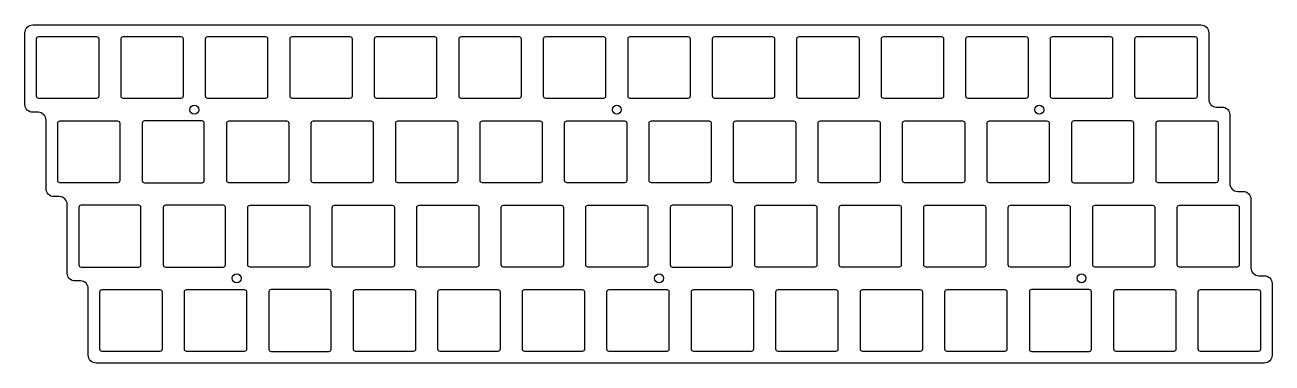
# Model space of a CAD drawing. Header units: millimetres. Extents: x -281 to 0, y 0 to 76.
import ezdxf

# ---------------------------------------------------------------- set-up
doc = ezdxf.new("R2010")
doc.units = ezdxf.units.MM
doc.layers.get('0').update_dxf_attribs({"linetype": 'CONTINUOUS'})

msp = doc.modelspace()

# ---------------------------------------------------------------- linework, layer by layer
for points in [[(-274.547, 37.5, -0.41421356), (-276.325, 39.278), (-276.325, 54.772, 0.41421356), (-278.103, 56.55), (-279.3095, 56.55, -0.41421356), (-281.0875, 58.328), (-281.0875, 74.522, -0.41421356), (-279.3095, 76.3), (-15.9655, 76.3, -0.41421356), (-14.1875, 74.522), (-14.1875, 59.528, 0.41421356), (-12.4095, 57.75), (-11.203, 57.75, -0.41421356), (-9.425, 55.972), (-9.425, 40.478, 0.41421356), (-7.647, 38.7), (-6.4405, 38.7, -0.41421356), (-4.6625, 36.922), (-4.6625, 21.428, 0.41421356), (-2.8845, 19.65), (-1.678, 19.65, -0.41421356), (0.1, 17.872), (0.1, 1.678, -0.41421356), (-1.678, -0.1), (-265.022, -0.1, -0.41421356), (-266.8, 1.678), (-266.8, 16.672, 0.41421356), (-268.578, 18.45), (-269.7845, 18.45, -0.41421356), (-271.5625, 20.228), (-271.5625, 35.722, 0.41421356), (-273.3405, 37.5)], [(-264.4625, 60.175, -0.41421356), (-264.9625, 59.675), (-277.9625, 59.675, -0.41421356), (-278.4625, 60.175), (-278.4625, 73.175, -0.41421356), (-277.9625, 73.675), (-264.9625, 73.675, -0.41421356), (-264.4625, 73.175)], [(-245.4125, 60.175, -0.41421356), (-245.9125, 59.675), (-258.9125, 59.675, -0.41421356), (-259.4125, 60.175), (-259.4125, 73.175, -0.41421356), (-258.9125, 73.675), (-245.9125, 73.675, -0.41421356), (-245.4125, 73.175)], [(-226.3625, 60.175, -0.41421356), (-226.8625, 59.675), (-239.8625, 59.675, -0.41421356), (-240.3625, 60.175), (-240.3625, 73.175, -0.41421356), (-239.8625, 73.675), (-226.8625, 73.675, -0.41421356), (-226.3625, 73.175)], [(-207.3125, 60.175, -0.41421356), (-207.8125, 59.675), (-220.8125, 59.675, -0.41421356), (-221.3125, 60.175), (-221.3125, 73.175, -0.41421356), (-220.8125, 73.675), (-207.8125, 73.675, -0.41421356), (-207.3125, 73.175)], [(-188.2625, 60.175, -0.41421356), (-188.7625, 59.675), (-201.7625, 59.675, -0.41421356), (-202.2625, 60.175), (-202.2625, 73.175, -0.41421356), (-201.7625, 73.675), (-188.7625, 73.675, -0.41421356), (-188.2625, 73.175)], [(-169.2125, 60.175, -0.41421356), (-169.7125, 59.675), (-182.7125, 59.675, -0.41421356), (-183.2125, 60.175), (-183.2125, 73.175, -0.41421356), (-182.7125, 73.675), (-169.7125, 73.675, -0.41421356), (-169.2125, 73.175)], [(-150.1625, 60.175, -0.41421356), (-150.6625, 59.675), (-163.6625, 59.675, -0.41421356), (-164.1625, 60.175), (-164.1625, 73.175, -0.41421356), (-163.6625, 73.675), (-150.6625, 73.675, -0.41421356), (-150.1625, 73.175)], [(-131.1125, 60.175, -0.41421356), (-131.6125, 59.675), (-144.6125, 59.675, -0.41421356), (-145.1125, 60.175), (-145.1125, 73.175, -0.41421356), (-144.6125, 73.675), (-131.6125, 73.675, -0.41421356), (-131.1125, 73.175)], [(-112.0625, 60.175, -0.41421356), (-112.5625, 59.675), (-125.5625, 59.675, -0.41421356), (-126.0625, 60.175), (-126.0625, 73.175, -0.41421356), (-125.5625, 73.675), (-112.5625, 73.675, -0.41421356), (-112.0625, 73.175)], [(-93.0125, 60.175, -0.41421356), (-93.5125, 59.675), (-106.5125, 59.675, -0.41421356), (-107.0125, 60.175), (-107.0125, 73.175, -0.41421356), (-106.5125, 73.675), (-93.5125, 73.675, -0.41421356), (-93.0125, 73.175)], [(-73.9625, 60.175, -0.41421356), (-74.4625, 59.675), (-87.4625, 59.675, -0.41421356), (-87.9625, 60.175), (-87.9625, 73.175, -0.41421356), (-87.4625, 73.675), (-74.4625, 73.675, -0.41421356), (-73.9625, 73.175)], [(-54.9125, 60.175, -0.41421356), (-55.4125, 59.675), (-68.4125, 59.675, -0.41421356), (-68.9125, 60.175), (-68.9125, 73.175, -0.41421356), (-68.4125, 73.675), (-55.4125, 73.675, -0.41421356), (-54.9125, 73.175)], [(-35.8625, 60.175, -0.41421356), (-36.3625, 59.675), (-49.3625, 59.675, -0.41421356), (-49.8625, 60.175), (-49.8625, 73.175, -0.41421356), (-49.3625, 73.675), (-36.3625, 73.675, -0.41421356), (-35.8625, 73.175)], [(-16.8125, 60.175, -0.41421356), (-17.3125, 59.675), (-30.3125, 59.675, -0.41421356), (-30.8125, 60.175), (-30.8125, 73.175, -0.41421356), (-30.3125, 73.675), (-17.3125, 73.675, -0.41421356), (-16.8125, 73.175)], [(-259.7, 41.125, -0.41421356), (-260.2, 40.625), (-273.2, 40.625, -0.41421356), (-273.7, 41.125), (-273.7, 54.125, -0.41421356), (-273.2, 54.625), (-260.2, 54.625, -0.41421356), (-259.7, 54.125)], [(-240.65, 41.125), (-240.65, 54.125, 0.41421356), (-241.15, 54.625), (-254.15, 54.625, 0.41421356), (-254.65, 54.125), (-254.65, 41.125, 0.41421356), (-254.15, 40.625), (-241.15, 40.625, 0.41421356)], [(-221.6, 41.125, -0.41421356), (-222.1, 40.625), (-235.1, 40.625, -0.41421356), (-235.6, 41.125), (-235.6, 54.125, -0.41421356), (-235.1, 54.625), (-222.1, 54.625, -0.41421356), (-221.6, 54.125)], [(-202.55, 41.125, -0.41421356), (-203.05, 40.625), (-216.05, 40.625, -0.41421356), (-216.55, 41.125), (-216.55, 54.125, -0.41421356), (-216.05, 54.625), (-203.05, 54.625, -0.41421356), (-202.55, 54.125)], [(-183.5, 41.125, -0.41421356), (-184, 40.625), (-197, 40.625, -0.41421356), (-197.5, 41.125), (-197.5, 54.125, -0.41421356), (-197, 54.625), (-184, 54.625, -0.41421356), (-183.5, 54.125)], [(-164.45, 41.125, -0.41421356), (-164.95, 40.625), (-177.95, 40.625, -0.41421356), (-178.45, 41.125), (-178.45, 54.125, -0.41421356), (-177.95, 54.625), (-164.95, 54.625, -0.41421356), (-164.45, 54.125)], [(-145.4, 41.125, -0.41421356), (-145.9, 40.625), (-158.9, 40.625, -0.41421356), (-159.4, 41.125), (-159.4, 54.125, -0.41421356), (-158.9, 54.625), (-145.9, 54.625, -0.41421356), (-145.4, 54.125)], [(-126.35, 41.125, -0.41421356), (-126.85, 40.625), (-139.85, 40.625, -0.41421356), (-140.35, 41.125), (-140.35, 54.125, -0.41421356), (-139.85, 54.625), (-126.85, 54.625, -0.41421356), (-126.35, 54.125)], [(-107.3, 41.125, -0.41421356), (-107.8, 40.625), (-120.8, 40.625, -0.41421356), (-121.3, 41.125), (-121.3, 54.125, -0.41421356), (-120.8, 54.625), (-107.8, 54.625, -0.41421356), (-107.3, 54.125)], [(-88.25, 41.125, -0.41421356), (-88.75, 40.625), (-101.75, 40.625, -0.41421356), (-102.25, 41.125), (-102.25, 54.125, -0.41421356), (-101.75, 54.625), (-88.75, 54.625, -0.41421356), (-88.25, 54.125)], [(-69.2, 41.125, -0.41421356), (-69.7, 40.625), (-82.7, 40.625, -0.41421356), (-83.2, 41.125), (-83.2, 54.125, -0.41421356), (-82.7, 54.625), (-69.7, 54.625, -0.41421356), (-69.2, 54.125)], [(-50.15, 41.125, -0.41421356), (-50.65, 40.625), (-63.65, 40.625, -0.41421356), (-64.15, 41.125), (-64.15, 54.125, -0.41421356), (-63.65, 54.625), (-50.65, 54.625, -0.41421356), (-50.15, 54.125)], [(-31.1, 41.125), (-31.1, 54.125, 0.41421356), (-31.6, 54.625), (-44.6, 54.625, 0.41421356), (-45.1, 54.125), (-45.1, 41.125, 0.41421356), (-44.6, 40.625), (-31.6, 40.625, 0.41421356)], [(-12.05, 41.125, -0.41421356), (-12.55, 40.625), (-25.55, 40.625, -0.41421356), (-26.05, 41.125), (-26.05, 54.125, -0.41421356), (-25.55, 54.625), (-12.55, 54.625, -0.41421356), (-12.05, 54.125)], [(-254.9375, 22.075), (-254.9375, 35.075, 0.41421356), (-255.4375, 35.575), (-268.4375, 35.575, 0.41421356), (-268.9375, 35.075), (-268.9375, 22.075, 0.41421356), (-268.4375, 21.575), (-255.4375, 21.575, 0.41421356)], [(-235.8875, 22.075), (-235.8875, 35.075, 0.41421356), (-236.3875, 35.575), (-249.3875, 35.575, 0.41421356), (-249.8875, 35.075), (-249.8875, 22.075, 0.41421356), (-249.3875, 21.575), (-236.3875, 21.575, 0.41421356)], [(-216.8375, 22.075, -0.41421356), (-217.3375, 21.575), (-230.3375, 21.575, -0.41421356), (-230.8375, 22.075), (-230.8375, 35.075, -0.41421356), (-230.3375, 35.575), (-217.3375, 35.575, -0.41421356), (-216.8375, 35.075)], [(-211.2875, 21.575, -0.41421356), (-211.7875, 22.075), (-211.7875, 35.075, -0.41421356), (-211.2875, 35.575), (-198.2875, 35.575, -0.41421356), (-197.7875, 35.075), (-197.7875, 22.075, -0.41421356), (-198.2875, 21.575)], [(-178.7375, 22.075, -0.41421356), (-179.2375, 21.575), (-192.2375, 21.575, -0.41421356), (-192.7375, 22.075), (-192.7375, 35.075, -0.41421356), (-192.2375, 35.575), (-179.2375, 35.575, -0.41421356), (-178.7375, 35.075)], [(-159.6875, 22.075, -0.41421356), (-160.1875, 21.575), (-173.1875, 21.575, -0.41421356), (-173.6875, 22.075), (-173.6875, 35.075, -0.41421356), (-173.1875, 35.575), (-160.1875, 35.575, -0.41421356), (-159.6875, 35.075)], [(-140.6375, 22.075, -0.41421356), (-141.1375, 21.575), (-154.1375, 21.575, -0.41421356), (-154.6375, 22.075), (-154.6375, 35.075, -0.41421356), (-154.1375, 35.575), (-141.1375, 35.575, -0.41421356), (-140.6375, 35.075)], [(-121.5875, 22.075), (-121.5875, 35.075, 0.41421356), (-122.0875, 35.575), (-135.0875, 35.575, 0.41421356), (-135.5875, 35.075), (-135.5875, 22.075, 0.41421356), (-135.0875, 21.575), (-122.0875, 21.575, 0.41421356)], [(-116.0375, 21.575, -0.41421356), (-116.5375, 22.075), (-116.5375, 35.075, -0.41421356), (-116.0375, 35.575), (-103.0375, 35.575, -0.41421356), (-102.5375, 35.075), (-102.5375, 22.075, -0.41421356), (-103.0375, 21.575)], [(-83.4875, 22.075, -0.41421356), (-83.9875, 21.575), (-96.9875, 21.575, -0.41421356), (-97.4875, 22.075), (-97.4875, 35.075, -0.41421356), (-96.9875, 35.575), (-83.9875, 35.575, -0.41421356), (-83.4875, 35.075)], [(-64.4375, 22.075, -0.41421356), (-64.9375, 21.575), (-77.9375, 21.575, -0.41421356), (-78.4375, 22.075), (-78.4375, 35.075, -0.41421356), (-77.9375, 35.575), (-64.9375, 35.575, -0.41421356), (-64.4375, 35.075)], [(-58.8875, 21.575, -0.41421356), (-59.3875, 22.075), (-59.3875, 35.075, -0.41421356), (-58.8875, 35.575), (-45.8875, 35.575, -0.41421356), (-45.3875, 35.075), (-45.3875, 22.075, -0.41421356), (-45.8875, 21.575)], [(-26.3375, 22.075, -0.41421356), (-26.8375, 21.575), (-39.8375, 21.575, -0.41421356), (-40.3375, 22.075), (-40.3375, 35.075, -0.41421356), (-39.8375, 35.575), (-26.8375, 35.575, -0.41421356), (-26.3375, 35.075)], [(-7.2875, 22.075, -0.41421356), (-7.7875, 21.575), (-20.7875, 21.575, -0.41421356), (-21.2875, 22.075), (-21.2875, 35.075, -0.41421356), (-20.7875, 35.575), (-7.7875, 35.575, -0.41421356), (-7.2875, 35.075)], [(-250.175, 3.025, -0.41421356), (-250.675, 2.525), (-263.675, 2.525, -0.41421356), (-264.175, 3.025), (-264.175, 16.025, -0.41421356), (-263.675, 16.525), (-250.675, 16.525, -0.41421356), (-250.175, 16.025)], [(-244.625, 2.525, -0.41421356), (-245.125, 3.025), (-245.125, 16.025, -0.41421356), (-244.625, 16.525), (-231.625, 16.525, -0.41421356), (-231.125, 16.025), (-231.125, 3.025, -0.41421356), (-231.625, 2.525)], [(-212.075, 3.025), (-212.075, 16.025, 0.41421356), (-212.575, 16.525), (-225.575, 16.525, 0.41421356), (-226.075, 16.025), (-226.075, 3.025, 0.41421356), (-225.575, 2.525), (-212.575, 2.525, 0.41421356)], [(-193.025, 3.025, -0.41421356), (-193.525, 2.525), (-206.525, 2.525, -0.41421356), (-207.025, 3.025), (-207.025, 16.025, -0.41421356), (-206.525, 16.525), (-193.525, 16.525, -0.41421356), (-193.025, 16.025)], [(-173.975, 3.025, -0.41421356), (-174.475, 2.525), (-187.475, 2.525, -0.41421356), (-187.975, 3.025), (-187.975, 16.025, -0.41421356), (-187.475, 16.525), (-174.475, 16.525, -0.41421356), (-173.975, 16.025)], [(-154.925, 3.025, -0.41421356), (-155.425, 2.525), (-168.425, 2.525, -0.41421356), (-168.925, 3.025), (-168.925, 16.025, -0.41421356), (-168.425, 16.525), (-155.425, 16.525, -0.41421356), (-154.925, 16.025)], [(-135.875, 3.025, -0.41421356), (-136.375, 2.525), (-149.375, 2.525, -0.41421356), (-149.875, 3.025), (-149.875, 16.025, -0.41421356), (-149.375, 16.525), (-136.375, 16.525, -0.41421356), (-135.875, 16.025)], [(-116.825, 3.025, -0.41421356), (-117.325, 2.525), (-130.325, 2.525, -0.41421356), (-130.825, 3.025), (-130.825, 16.025, -0.41421356), (-130.325, 16.525), (-117.325, 16.525, -0.41421356), (-116.825, 16.025)], [(-97.775, 3.025, -0.41421356), (-98.275, 2.525), (-111.275, 2.525, -0.41421356), (-111.775, 3.025), (-111.775, 16.025, -0.41421356), (-111.275, 16.525), (-98.275, 16.525, -0.41421356), (-97.775, 16.025)], [(-78.725, 3.025, -0.41421356), (-79.225, 2.525), (-92.225, 2.525, -0.41421356), (-92.725, 3.025), (-92.725, 16.025, -0.41421356), (-92.225, 16.525), (-79.225, 16.525, -0.41421356), (-78.725, 16.025)], [(-59.675, 3.025, -0.41421356), (-60.175, 2.525), (-73.175, 2.525, -0.41421356), (-73.675, 3.025), (-73.675, 16.025, -0.41421356), (-73.175, 16.525), (-60.175, 16.525, -0.41421356), (-59.675, 16.025)], [(-40.625, 3.025), (-40.625, 16.025, 0.41421356), (-41.125, 16.525), (-54.125, 16.525, 0.41421356), (-54.625, 16.025), (-54.625, 3.025, 0.41421356), (-54.125, 2.525), (-41.125, 2.525, 0.41421356)], [(-35.075, 2.525, -0.41421356), (-35.575, 3.025), (-35.575, 16.025, -0.41421356), (-35.075, 16.525), (-22.075, 16.525, -0.41421356), (-21.575, 16.025), (-21.575, 3.025, -0.41421356), (-22.075, 2.525)], [(-2.525, 3.025, -0.41421356), (-3.025, 2.525), (-16.025, 2.525, -0.41421356), (-16.525, 3.025), (-16.525, 16.025, -0.41421356), (-16.025, 16.525), (-3.025, 16.525, -0.41421356), (-2.525, 16.025)]]:
    msp.add_lwpolyline(points, format="xyb", close=True)
for centre in [(-242.8875, 57.15), (-147.6375, 57.15), (-52.3875, 57.15), (-233.3625, 19.05), (-138.1125, 19.05), (-42.8625, 19.05)]:
    msp.add_circle(centre, 1)

doc.saveas('drawing.dxf')
